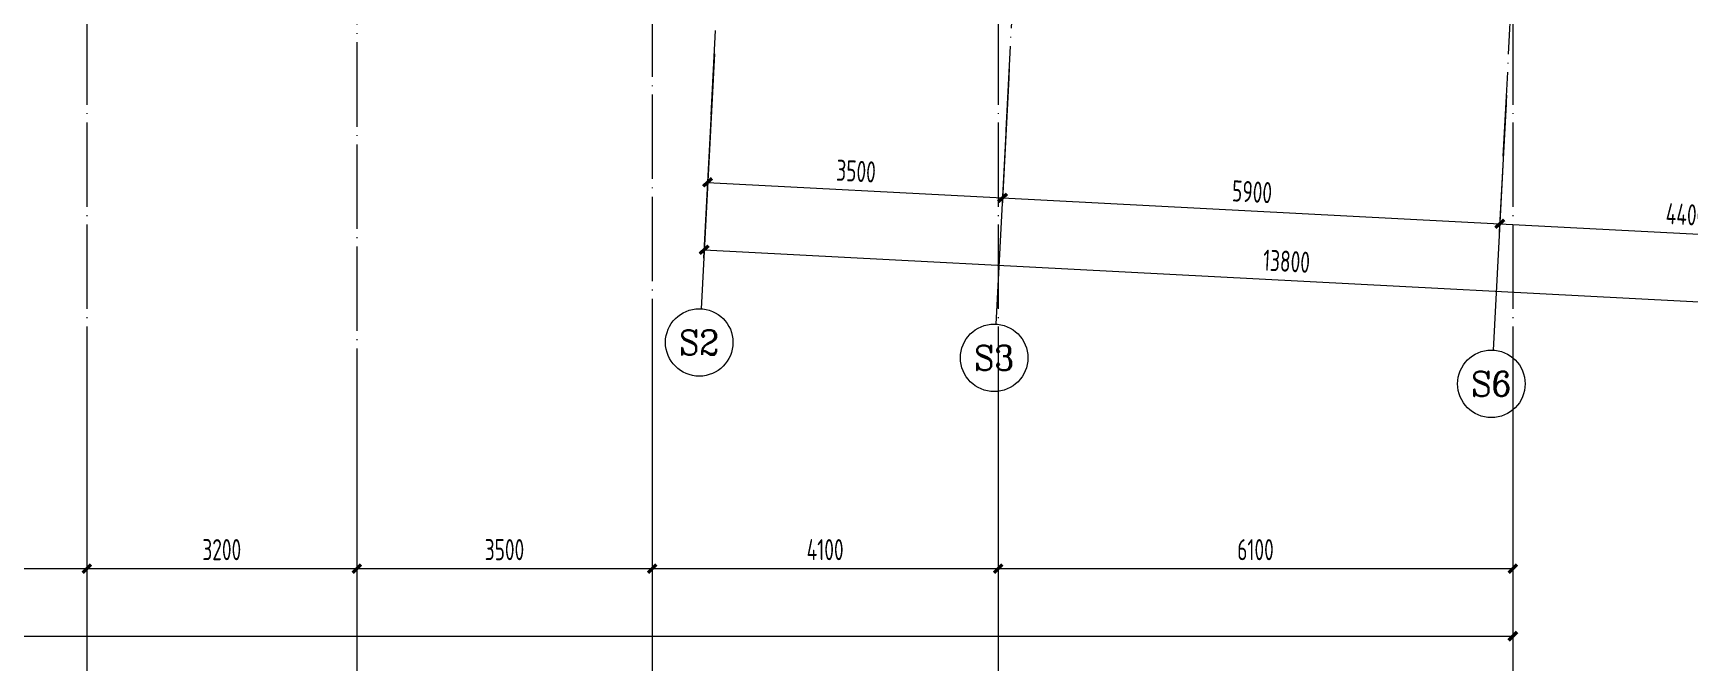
# Model space of a CAD drawing. Extents: x 5874492 to 7194610, y -939842 to -279257.
# Drawn here: x 6126449 to 6146071, y -513303 to -505849 of the extents above; entities that cross this region are included whole.
import ezdxf
from ezdxf.enums import TextEntityAlignment as Align

# ---------------------------------------------------------------- set-up
doc = ezdxf.new("R2010")
doc.units = 0
doc.header["$LTSCALE"] = 1000
doc.linetypes.add('DOTE', pattern=[2.42, 2, -0.2, 0.02, -0.2])
for name, color, linetype, lineweight in [('A-标注-轴号', 3, 'Continuous', 15), ('A-标注-轴号文字', 7, 'Continuous', 15), ('A-轴线-塔楼', 1, 'DOTE', 9), ('S-轴网-轴号', 3, 'Continuous', 20), ('S-轴网-轴线', 1, 'DOTE', 9)]:
    doc.layers.add(name, color=color, linetype=linetype, lineweight=lineweight)
doc.styles.add('_TCH_AXIS', font='COMPLEX.shx', dxfattribs={"bigfont": 'hztxt.shx'})
doc.styles.add('COMPLEX', font='COMPLEX')
doc.styles.add('TSSD_REIN_T3', font='tssdeng.shx', dxfattribs={"width": 0.7, "bigfont": 'hztxt.shx'})
doc.dimstyles.new('_TCH_ARCH&&100', dxfattribs={"dimtxt": 250, "dimasz": 100, "dimexe": 100, "dimexo": 100, "dimgap": 100, "dimtad": 1, "dimdec": 0, "dimzin": 0, "dimdsep": 46, "dimtxsty": 'TSSD_REIN_T3', "dimblk": 'ARCHTICK', "dimcen": 0.09, "dimclrt": 7, "dimazin": 2, "dimtfac": 1, "dimtdec": 0, "dimtix": 1, "dimtmove": 2, "dimatfit": 3, "dimfxl": 0, "dimtolj": 1, "dimtzin": 0, "dimarcsym": 0})

# ---------------------------------------------------------------- blocks, each defined once
blk = doc.blocks.new('_ArchTick')
at = {"color": 0, "linetype": 'ByBlock', "const_width": 0.4}
blk.add_lwpolyline([(-0.5, -0.5), (0.5, 0.5)], dxfattribs=at)
blk = doc.blocks.new('*D2416')
at = {"layer": 'A-标注-轴号', "color": 0, "lineweight": -2, "transparency": 16777216}
for p, q in [((0, -8649), (0, -11949)), ((47200, -8649), (47200, -11949)), ((0, -11849), (47200, -11849))]:
    blk.add_line(p, q, dxfattribs=at)
at = {"layer": 'Defpoints', "color": 0, "transparency": 16777216}
for p in [(0, -8549), (47200, -8549), (47200, -11849)]:
    blk.add_point(p, dxfattribs=at)
at = {"layer": 'A-标注-轴号', "color": 0, "lineweight": -2, "transparency": 16777216, "xscale": 100, "yscale": 100, "zscale": 100, "rotation": 180}
blk.add_blockref('_ArchTick', (0, -11849), dxfattribs=at)
at = {"layer": 'A-标注-轴号', "color": 0, "lineweight": -2, "transparency": 16777216, "xscale": 100, "yscale": 100, "zscale": 100}
blk.add_blockref('_ArchTick', (47200, -11849), dxfattribs=at)
at = {"layer": 'A-标注-轴号', "color": 7, "transparency": 16777216, "insert": (23043, -11574), "char_height": 250, "attachment_point": 5, "style": 'TSSD_REIN_T3'}
blk.add_mtext('\\A1;47200', dxfattribs=at)
blk = doc.blocks.new('*D2426')
at = {"layer": 'A-标注-轴号', "color": 0, "lineweight": -2, "transparency": 16777216}
for p, q in [((27100, -8649), (27100, -11149)), ((30300, -8649), (30300, -11149)), ((27100, -11049), (30300, -11049))]:
    blk.add_line(p, q, dxfattribs=at)
at = {"layer": 'Defpoints', "color": 0, "transparency": 16777216}
for p in [(27100, -8549), (30300, -8549), (30300, -11049)]:
    blk.add_point(p, dxfattribs=at)
at = {"layer": 'A-标注-轴号', "color": 0, "lineweight": -2, "transparency": 16777216, "xscale": 100, "yscale": 100, "zscale": 100, "rotation": 180}
blk.add_blockref('_ArchTick', (27100, -11049), dxfattribs=at)
at = {"layer": 'A-标注-轴号', "color": 0, "lineweight": -2, "transparency": 16777216, "xscale": 100, "yscale": 100, "zscale": 100}
blk.add_blockref('_ArchTick', (30300, -11049), dxfattribs=at)
at = {"layer": 'A-标注-轴号', "color": 7, "transparency": 16777216, "insert": (28700, -10824), "char_height": 250, "attachment_point": 5, "style": 'TSSD_REIN_T3'}
blk.add_mtext('\\A1;3200', dxfattribs=at)
blk = doc.blocks.new('*D2427')
at = {"layer": 'A-标注-轴号', "color": 0, "lineweight": -2, "transparency": 16777216}
for p, q in [((30300, -8649), (30300, -11149)), ((33500, -8649), (33500, -11149)), ((30300, -11049), (33500, -11049))]:
    blk.add_line(p, q, dxfattribs=at)
at = {"layer": 'Defpoints', "color": 0, "transparency": 16777216}
for p in [(30300, -8549), (33500, -8549), (33500, -11049)]:
    blk.add_point(p, dxfattribs=at)
at = {"layer": 'A-标注-轴号', "color": 0, "lineweight": -2, "transparency": 16777216, "xscale": 100, "yscale": 100, "zscale": 100, "rotation": 180}
blk.add_blockref('_ArchTick', (30300, -11049), dxfattribs=at)
at = {"layer": 'A-标注-轴号', "color": 0, "lineweight": -2, "transparency": 16777216, "xscale": 100, "yscale": 100, "zscale": 100}
blk.add_blockref('_ArchTick', (33500, -11049), dxfattribs=at)
at = {"layer": 'A-标注-轴号', "color": 7, "transparency": 16777216, "insert": (31900, -10824), "char_height": 250, "attachment_point": 5, "style": 'TSSD_REIN_T3'}
blk.add_mtext('\\A1;3200', dxfattribs=at)
blk = doc.blocks.new('*D2428')
at = {"layer": 'A-标注-轴号', "color": 0, "lineweight": -2, "transparency": 16777216}
for p, q in [((33500, -8649), (33500, -11149)), ((37000, -8649), (37000, -11149)), ((33500, -11049), (37000, -11049))]:
    blk.add_line(p, q, dxfattribs=at)
at = {"layer": 'Defpoints', "color": 0, "transparency": 16777216}
for p in [(33500, -8549), (37000, -8549), (37000, -11049)]:
    blk.add_point(p, dxfattribs=at)
at = {"layer": 'A-标注-轴号', "color": 0, "lineweight": -2, "transparency": 16777216, "xscale": 100, "yscale": 100, "zscale": 100, "rotation": 180}
blk.add_blockref('_ArchTick', (33500, -11049), dxfattribs=at)
at = {"layer": 'A-标注-轴号', "color": 0, "lineweight": -2, "transparency": 16777216, "xscale": 100, "yscale": 100, "zscale": 100}
blk.add_blockref('_ArchTick', (37000, -11049), dxfattribs=at)
at = {"layer": 'A-标注-轴号', "color": 7, "transparency": 16777216, "insert": (35250, -10824), "char_height": 250, "attachment_point": 5, "style": 'TSSD_REIN_T3'}
blk.add_mtext('\\A1;3500', dxfattribs=at)
blk = doc.blocks.new('*D2429')
at = {"layer": 'A-标注-轴号', "color": 0, "lineweight": -2, "transparency": 16777216}
for p, q in [((37000, -8649), (37000, -11149)), ((41100, -8649), (41100, -11149)), ((37000, -11049), (41100, -11049))]:
    blk.add_line(p, q, dxfattribs=at)
at = {"layer": 'Defpoints', "color": 0, "transparency": 16777216}
for p in [(37000, -8549), (41100, -8549), (41100, -11049)]:
    blk.add_point(p, dxfattribs=at)
at = {"layer": 'A-标注-轴号', "color": 0, "lineweight": -2, "transparency": 16777216, "xscale": 100, "yscale": 100, "zscale": 100, "rotation": 180}
blk.add_blockref('_ArchTick', (37000, -11049), dxfattribs=at)
at = {"layer": 'A-标注-轴号', "color": 0, "lineweight": -2, "transparency": 16777216, "xscale": 100, "yscale": 100, "zscale": 100}
blk.add_blockref('_ArchTick', (41100, -11049), dxfattribs=at)
at = {"layer": 'A-标注-轴号', "color": 7, "transparency": 16777216, "insert": (39050, -10824), "char_height": 250, "attachment_point": 5, "style": 'TSSD_REIN_T3'}
blk.add_mtext('\\A1;4100', dxfattribs=at)
blk = doc.blocks.new('*D2430')
at = {"layer": 'A-标注-轴号', "color": 0, "lineweight": -2, "transparency": 16777216}
for p, q in [((41100, -8649), (41100, -11149)), ((47200, -8649), (47200, -11149)), ((41100, -11049), (47200, -11049))]:
    blk.add_line(p, q, dxfattribs=at)
at = {"layer": 'Defpoints', "color": 0, "transparency": 16777216}
for p in [(41100, -8549), (47200, -8549), (47200, -11049)]:
    blk.add_point(p, dxfattribs=at)
at = {"layer": 'A-标注-轴号', "color": 0, "lineweight": -2, "transparency": 16777216, "xscale": 100, "yscale": 100, "zscale": 100, "rotation": 180}
blk.add_blockref('_ArchTick', (41100, -11049), dxfattribs=at)
at = {"layer": 'A-标注-轴号', "color": 0, "lineweight": -2, "transparency": 16777216, "xscale": 100, "yscale": 100, "zscale": 100}
blk.add_blockref('_ArchTick', (47200, -11049), dxfattribs=at)
at = {"layer": 'A-标注-轴号', "color": 7, "transparency": 16777216, "insert": (44150, -10824), "char_height": 250, "attachment_point": 5, "style": 'TSSD_REIN_T3'}
blk.add_mtext('\\A1;6100', dxfattribs=at)
blk = doc.blocks.new('_AXISO')
blk.add_circle((0, 0), 0.5)
at = {"layer": 'S-轴网-轴号', "style": 'COMPLEX', "width": 1.041667}
blk.add_attdef('A', text='', height=0.56, dxfattribs=at).set_placement((-0.25, -0.28), (0.25, -0.28), align=Align.FIT)
blk = doc.blocks.new('*D2464')
at = {"layer": 'A-标注-轴号', "color": 0, "lineweight": -2, "transparency": 16777216}
for p, q in [((37732, -5047), (37610, -7369)), ((51513, -5768), (51392, -8090)), ((37616, -7269), (51397, -7990))]:
    blk.add_line(p, q, dxfattribs=at)
at = {"layer": 'Defpoints', "color": 0, "transparency": 16777216}
for p in [(37737, -4947), (51518, -5668), (51397, -7990)]:
    blk.add_point(p, dxfattribs=at)
at = {"layer": 'A-标注-轴号', "color": 0, "lineweight": -2, "transparency": 16777216, "xscale": 100, "yscale": 100, "zscale": 100}
for p, rotation in [((37616, -7269), 177.00612455064), ((51397, -7990), 357.0061245506401)]:
    blk.add_blockref('_ArchTick', p, dxfattribs=dict(at, rotation=rotation))
at = {"layer": 'A-标注-轴号', "color": 7, "transparency": 16777216, "insert": (44518, -7405), "char_height": 250, "attachment_point": 5, "rotation": 357.0061, "style": 'TSSD_REIN_T3'}
blk.add_mtext('\\A1;13800', dxfattribs=at)
blk = doc.blocks.new('*D2465')
at = {"layer": 'A-标注-轴号', "color": 0, "lineweight": -2, "transparency": 16777216}
for p, q in [((37732, -5047), (37652, -6570)), ((41227, -5230), (41147, -6753)), ((37657, -6470), (41153, -6653))]:
    blk.add_line(p, q, dxfattribs=at)
at = {"layer": 'Defpoints', "color": 0, "transparency": 16777216}
for p in [(37737, -4947), (41232, -5130), (41153, -6653)]:
    blk.add_point(p, dxfattribs=at)
at = {"layer": 'A-标注-轴号', "color": 0, "lineweight": -2, "transparency": 16777216, "xscale": 100, "yscale": 100, "zscale": 100}
for p, rotation in [((37657, -6470), 177.0061245506398), ((41153, -6653), 357.0061245506397)]:
    blk.add_blockref('_ArchTick', p, dxfattribs=dict(at, rotation=rotation))
at = {"layer": 'A-标注-轴号', "color": 7, "transparency": 16777216, "insert": (39417, -6337), "char_height": 250, "attachment_point": 5, "rotation": 357.0061, "style": 'TSSD_REIN_T3'}
blk.add_mtext('\\A1;3500', dxfattribs=at)
blk = doc.blocks.new('*D2466')
at = {"layer": 'A-标注-轴号', "color": 0, "lineweight": -2, "transparency": 16777216}
for p, q in [((41227, -5230), (41147, -6753)), ((47119, -5538), (47039, -7061)), ((41153, -6653), (47045, -6961))]:
    blk.add_line(p, q, dxfattribs=at)
at = {"layer": 'Defpoints', "color": 0, "transparency": 16777216}
for p in [(41232, -5130), (47124, -5438), (47045, -6961)]:
    blk.add_point(p, dxfattribs=at)
at = {"layer": 'A-标注-轴号', "color": 0, "lineweight": -2, "transparency": 16777216, "xscale": 100, "yscale": 100, "zscale": 100}
for p, rotation in [((41153, -6653), 177.0061245506402), ((47045, -6961), 357.0061245506402)]:
    blk.add_blockref('_ArchTick', p, dxfattribs=dict(at, rotation=rotation))
at = {"layer": 'A-标注-轴号', "color": 7, "transparency": 16777216, "insert": (44110, -6582), "char_height": 250, "attachment_point": 5, "rotation": 357.0061, "style": 'TSSD_REIN_T3'}
blk.add_mtext('\\A1;5900', dxfattribs=at)
blk = doc.blocks.new('*D2467')
at = {"layer": 'A-标注-轴号', "color": 0, "lineweight": -2, "transparency": 16777216}
for p, q in [((47119, -5538), (47039, -7061)), ((51513, -5768), (51433, -7291)), ((47045, -6961), (51439, -7191))]:
    blk.add_line(p, q, dxfattribs=at)
at = {"layer": 'Defpoints', "color": 0, "transparency": 16777216}
for p in [(47124, -5438), (51518, -5668), (51439, -7191)]:
    blk.add_point(p, dxfattribs=at)
at = {"layer": 'A-标注-轴号', "color": 0, "lineweight": -2, "transparency": 16777216, "xscale": 100, "yscale": 100, "zscale": 100}
for p, rotation in [((47045, -6961), 177.00612455064), ((51439, -7191), 357.00612455064)]:
    blk.add_blockref('_ArchTick', p, dxfattribs=dict(at, rotation=rotation))
at = {"layer": 'A-标注-轴号', "color": 7, "transparency": 16777216, "insert": (49253, -6851), "char_height": 250, "attachment_point": 5, "rotation": 357.0061, "style": 'TSSD_REIN_T3'}
blk.add_mtext('\\A1;4400', dxfattribs=at)
blk = doc.blocks.new('A$C3FF375C5')
at = {"layer": 'A-标注-轴号'}
for p, q in [((37737, -4947.3), (37579, -7968.2)), ((41232.2, -5130.1), (41074.2, -8151)), ((47124.2, -5438.3), (46966.2, -8459.1)), ((30300, -8548.9), (30300, -12548.9)), ((33499.9, -8548.9), (33499.9, -12548.9)), ((36999.9, -8548.9), (36999.9, -12548.9)), ((41099.9, -8548.9), (41099.9, -12548.9)), ((47199.9, -8548.9), (47199.9, -12548.9))]:
    blk.add_line(p, q, dxfattribs=at)
at = {"layer": 'A-轴线-塔楼', "linetype": 'DOTE', "ltscale": 0.5}
for p, q in [((30300, 18440.3), (30300, -8548.9)), ((41100, 18440.3), (41100, -8548.9)), ((47200, 18440.3), (47200, -8548.9)), ((37000, 10300), (37000, -8548.9)), ((33500, 8500), (33500, -9394.4))]:
    blk.add_line(p, q, dxfattribs=at)
at = {"layer": 'A-轴线-塔楼', "ltscale": 0.5}
for p, q in [((37699.2, -5669.7), (38058.7, 1204.4)), ((41194.4, -5852.5), (41554, 1021.6)), ((47086.4, -6160.7), (47445.9, 713.4))]:
    blk.add_line(p, q, dxfattribs=at)
at = {"layer": 'A-标注-轴号'}
ref = blk.add_blockref('_AXISO', (37558.1, -8367.6), dxfattribs=dict(at, xscale=800, yscale=800, zscale=800))
ref.add_attrib('A', 'S2', dxfattribs={"layer": 'A-标注-轴号文字', "ltscale": 0.2, "height": 294.28, "style": '_TCH_AXIS'}).set_placement((37319.9, -8514.8), (37796.3, -8514.8), align=Align.FIT)
ref = blk.add_blockref('_AXISO', (41053.3, -8550.4), dxfattribs=dict(at, xscale=800, yscale=800, zscale=800))
ref.add_attrib('A', 'S3', dxfattribs={"layer": 'A-标注-轴号文字', "ltscale": 0.2, "height": 294.28, "style": '_TCH_AXIS'}).set_placement((40815.1, -8697.6), (41291.6, -8697.6), align=Align.FIT)
ref = blk.add_blockref('_AXISO', (46945.3, -8858.6), dxfattribs=dict(at, xscale=800, yscale=800, zscale=800))
ref.add_attrib('A', 'S6', dxfattribs={"layer": 'A-标注-轴号文字', "ltscale": 0.2, "height": 294.28, "style": '_TCH_AXIS'}).set_placement((46707.1, -9005.7), (47183.5, -9005.7), align=Align.FIT)
for p1, p2, distance, picture, middle in [((37737, -4947.3), (51518.2, -5668.1), -2325, '*D2464', (44517.9, -7404.8)), ((37737, -4947.3), (41232.2, -5130.1), -1525, '*D2465', (39416.7, -6336.9)), ((41232.2, -5130.1), (47124.2, -5438.3), -1525, '*D2466', (44110.3, -6582.4)), ((47124.2, -5438.3), (51518.2, -5668.1), -1525, '*D2467', (49253.3, -6851.4)), ((27100, -8548.9), (30300, -8548.9), -2500, '*D2426', (28700, -10823.9)), ((30300, -8548.9), (33499.9, -8548.9), -2500, '*D2427', (31899.9, -10823.9)), ((33499.9, -8548.9), (36999.9, -8548.9), -2500, '*D2428', (35249.9, -10823.9)), ((36999.9, -8548.9), (41099.9, -8548.9), -2500, '*D2429', (39049.9, -10823.9)), ((41099.9, -8548.9), (47199.9, -8548.9), -2500, '*D2430', (44149.9, -10823.9))]:
    dim = blk.add_aligned_dim(p1=p1, p2=p2, distance=distance, dimstyle='_TCH_ARCH&&100', dxfattribs=at)
    dim.commit()
    dim.dimension.update_dxf_attribs({"geometry": picture, "text_midpoint": middle})
dim = blk.add_linear_dim(base=(47199.9, -11848.9), p1=(0, -8548.9), p2=(47199.9, -8548.9), angle=0, dimstyle='_TCH_ARCH&&100', dxfattribs=at)
dim.commit()
dim.dimension.update_dxf_attribs({"geometry": '*D2416', "text_midpoint": (23042.7, -11573.9), "dimtype": 129})

msp = doc.modelspace()

# ---------------------------------------------------------------- block references
at = {"layer": 'S-轴网-轴线', "ltscale": 0.2}
msp.add_blockref('A$C3FF375C5', (6096785.2, -501148.1), dxfattribs=at)

doc.saveas('drawing.dxf')
